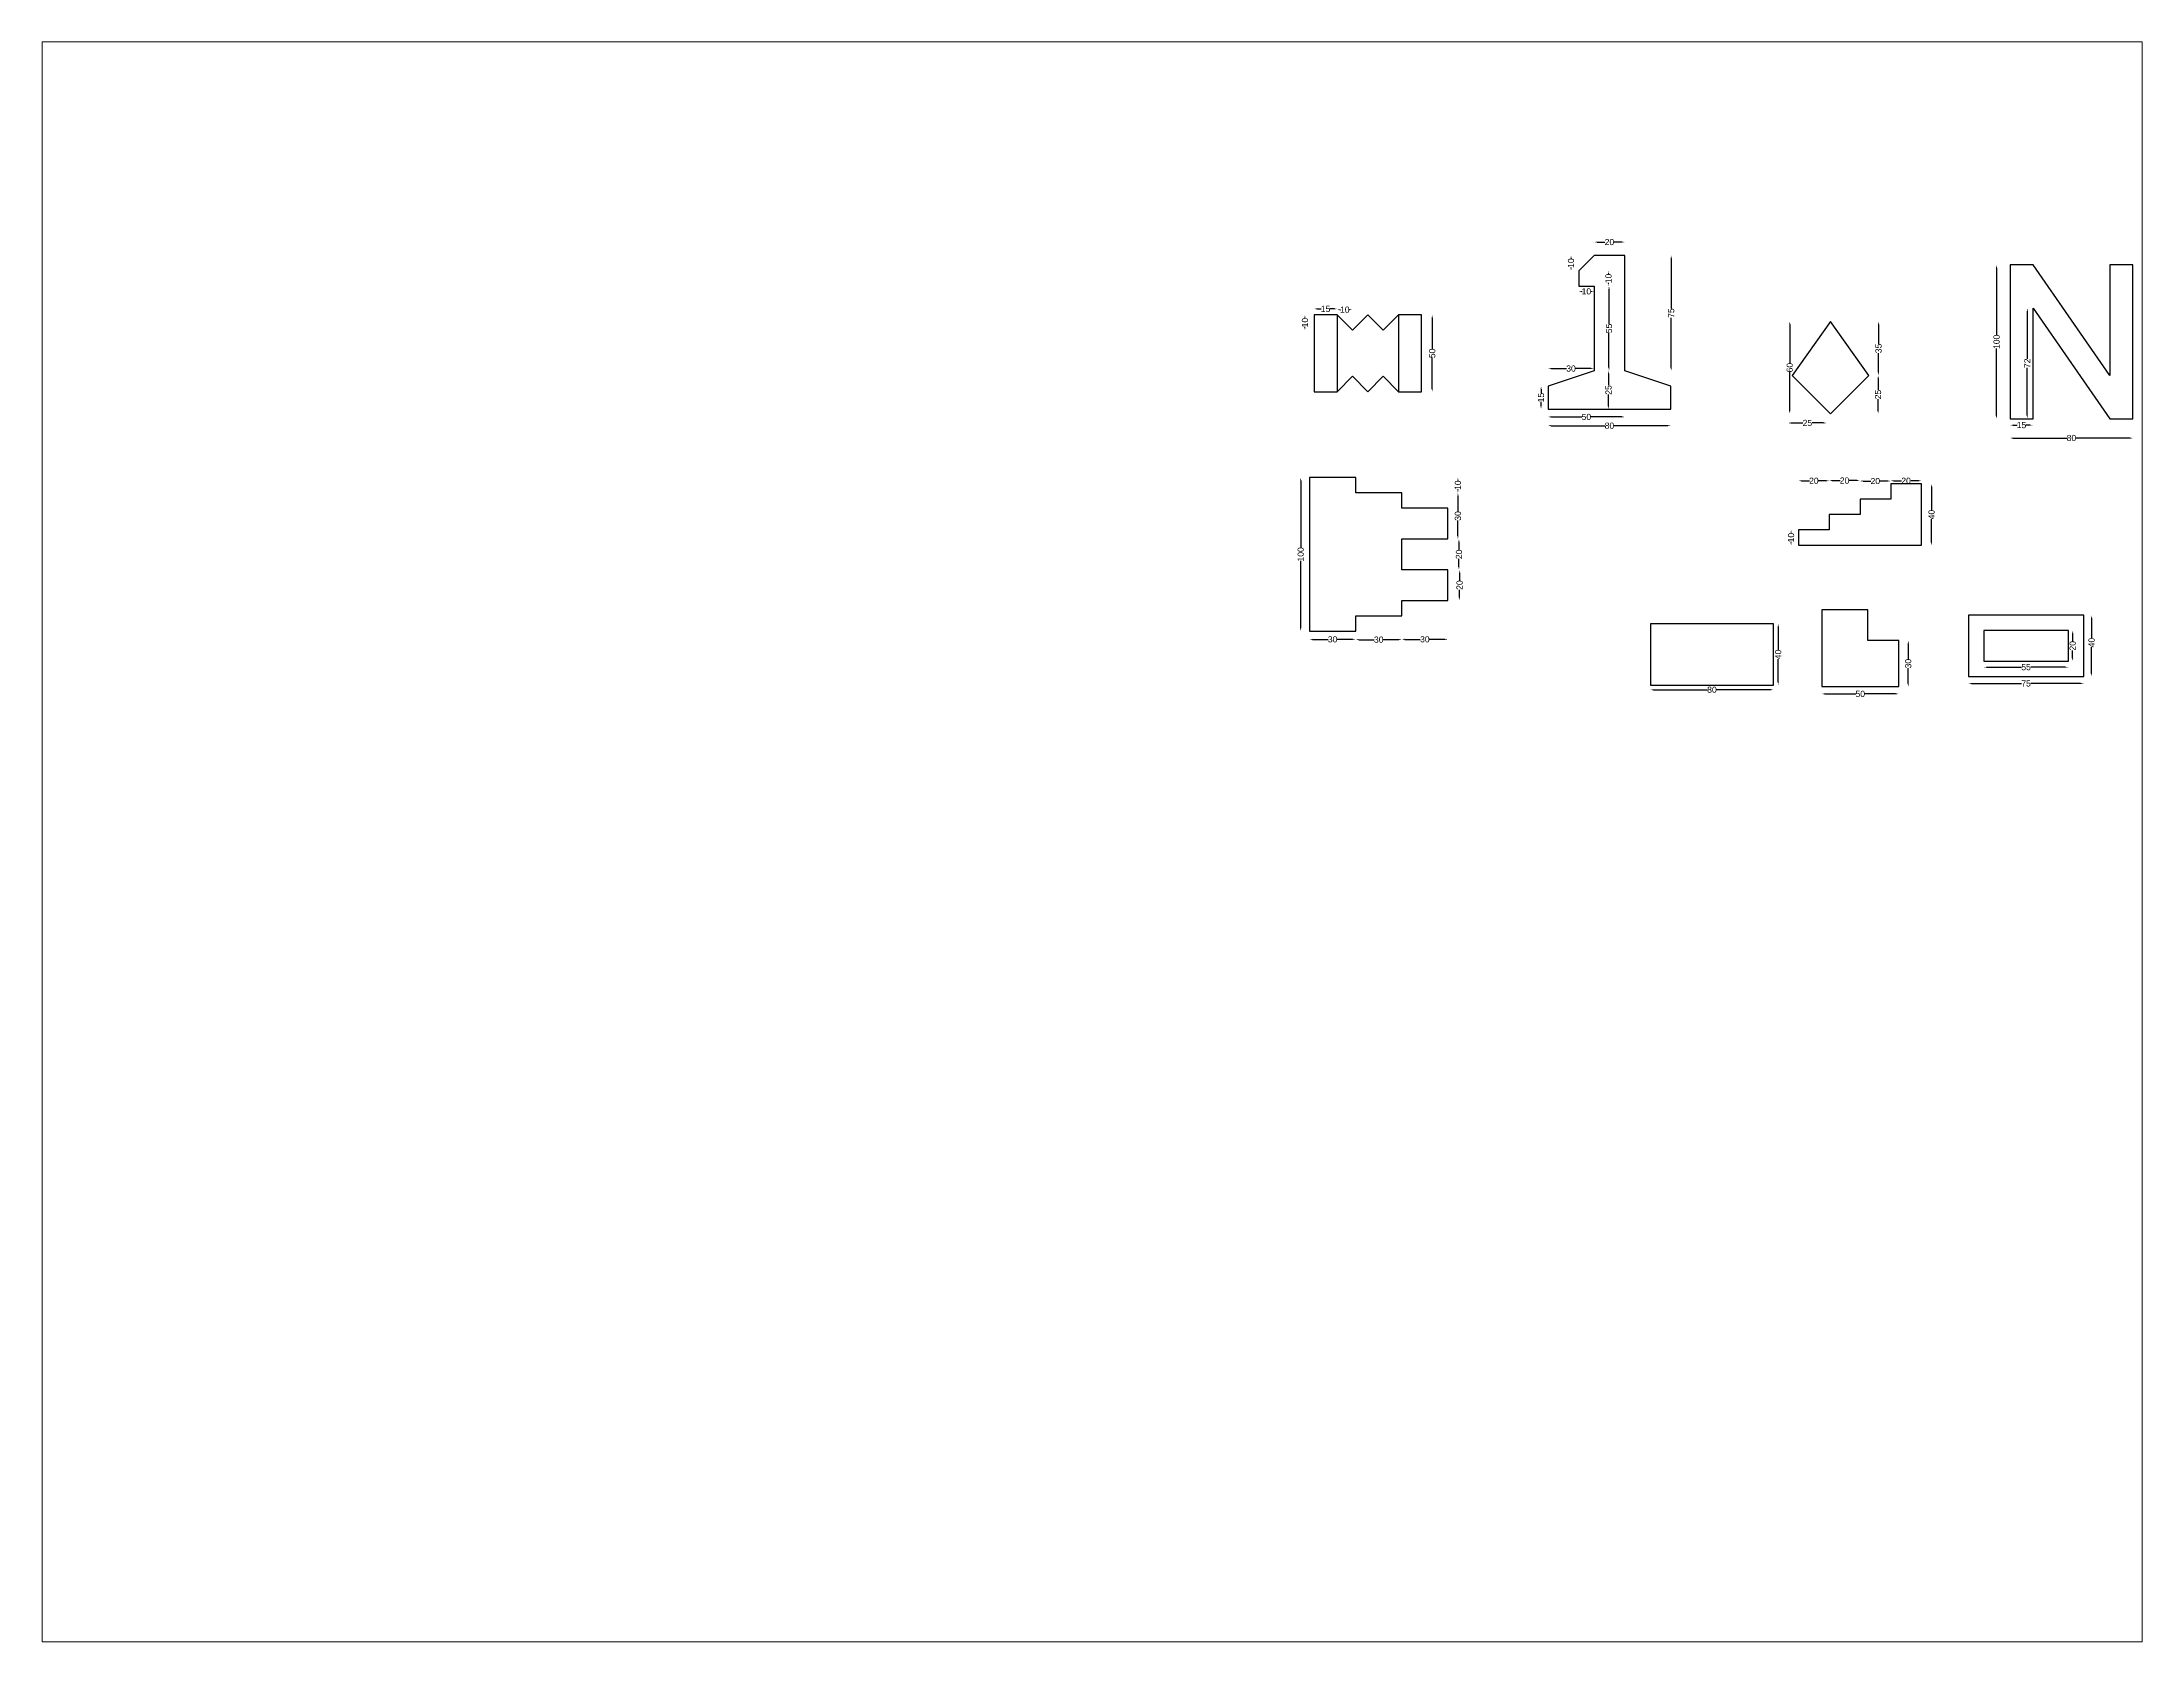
# Paper-space layout 'Layout2' of a CAD drawing. Header units: inches. Extents: x 1.05 to 9.45, y 0.8 to 7.2.
# The model-space entities are those that its viewports show. They can reach past a viewport. Long polylines and large blocks are cut down to what shows.
import ezdxf

# ---------------------------------------------------------------- set-up
doc = ezdxf.new("R2010")
doc.units = ezdxf.units.IN
doc.header["$MEASUREMENT"] = 0
doc.styles.get("Standard").update_dxf_attribs({"font": 'arial.ttf'})
doc.dimstyles.get("Standard").update_dxf_attribs({"dimtxt": 4, "dimasz": 2, "dimexe": 0.18, "dimexo": 0.0625, "dimgap": 0.09, "dimtad": 0, "dimtoh": 1, "dimdec": 1, "dimdsep": 46, "dimtxsty": 'Standard', "dimcen": 2, "dimse1": 1, "dimse2": 1, "dimadec": 0, "dimazin": 0, "dimtfac": 1, "dimtdec": 1, "dimtofl": 0, "dimtmove": 0, "dimatfit": 3, "dimfxl": 1, "dimtolj": 1, "dimtzin": 0, "dimarcsym": 0})

# ---------------------------------------------------------------- blocks, each defined once
blk = doc.blocks.new('*D1')
at = {"color": 0, "lineweight": -2, "transparency": 16777216}
for p, q in [((1154.2, 489.8), (1174.3, 489.8)), ((1200.2, 489.8), (1180.2, 489.8))]:
    blk.add_line(p, q, dxfattribs=at)
at = {"color": 0, "transparency": 16777216}
for points in [[(1154.2, 490.2), (1154.2, 489.5), (1152.2, 489.8)], [(1200.2, 490.2), (1200.2, 489.5), (1202.2, 489.8)]]:
    blk.add_solid(points, dxfattribs=at)
at = {"layer": 'Defpoints', "color": 0, "transparency": 16777216}
for p in [(1152.2, 494.5), (1202.2, 494.5), (1202.2, 489.8)]:
    blk.add_point(p, dxfattribs=at)
at = {"color": 0, "transparency": 16777216, "insert": (1177.2, 489.8), "char_height": 4, "attachment_point": 5}
blk.add_mtext('\\A1;50', dxfattribs=at)
blk = doc.blocks.new('*D2')
at = {"color": 0, "lineweight": -2, "transparency": 16777216}
for p, q in [((1208.4, 522.5), (1208.4, 512.5)), ((1208.4, 496.5), (1208.4, 506.6))]:
    blk.add_line(p, q, dxfattribs=at)
at = {"color": 0, "transparency": 16777216}
for points in [[(1208.1, 522.5), (1208.8, 522.5), (1208.4, 524.5)], [(1208.1, 496.5), (1208.8, 496.5), (1208.4, 494.5)]]:
    blk.add_solid(points, dxfattribs=at)
at = {"layer": 'Defpoints', "color": 0, "transparency": 16777216}
for p in [(1202.2, 524.5), (1208.4, 524.5), (1202.2, 494.5)]:
    blk.add_point(p, dxfattribs=at)
at = {"color": 0, "transparency": 16777216, "insert": (1208.4, 509.5), "char_height": 4, "attachment_point": 5, "rotation": 90}
blk.add_mtext('\\A1;30', dxfattribs=at)
blk = doc.blocks.new('*D3')
at = {"color": 0, "lineweight": -2, "transparency": 16777216}
for p, q in [((1042.7, 492.5), (1077.8, 492.5)), ((1118.7, 492.5), (1083.7, 492.5))]:
    blk.add_line(p, q, dxfattribs=at)
at = {"color": 0, "transparency": 16777216}
for points in [[(1042.7, 492.8), (1042.7, 492.1), (1040.7, 492.5)], [(1118.7, 492.8), (1118.7, 492.1), (1120.7, 492.5)]]:
    blk.add_solid(points, dxfattribs=at)
at = {"layer": 'Defpoints', "color": 0, "transparency": 16777216}
for p in [(1040.7, 495.5), (1120.7, 495.5), (1120.7, 492.5)]:
    blk.add_point(p, dxfattribs=at)
at = {"color": 0, "transparency": 16777216, "insert": (1080.7, 492.5), "char_height": 4, "attachment_point": 5}
blk.add_mtext('\\A1;80', dxfattribs=at)
blk = doc.blocks.new('*D4')
at = {"color": 0, "lineweight": -2, "transparency": 16777216}
for p, q in [((1123.8, 533.5), (1123.8, 518.5)), ((1123.8, 497.5), (1123.8, 512.4))]:
    blk.add_line(p, q, dxfattribs=at)
at = {"color": 0, "transparency": 16777216}
for points in [[(1123.5, 533.5), (1124.1, 533.5), (1123.8, 535.5)], [(1123.5, 497.5), (1124.1, 497.5), (1123.8, 495.5)]]:
    blk.add_solid(points, dxfattribs=at)
at = {"layer": 'Defpoints', "color": 0, "transparency": 16777216}
for p in [(1120.7, 535.5), (1120.7, 495.5), (1123.8, 495.5)]:
    blk.add_point(p, dxfattribs=at)
at = {"color": 0, "transparency": 16777216, "insert": (1123.8, 515.5), "char_height": 4, "attachment_point": 5, "rotation": 90}
blk.add_mtext('\\A1;40', dxfattribs=at)
blk = doc.blocks.new('*D5')
at = {"color": 0, "lineweight": -2, "transparency": 16777216}
for p, q in [((1249.6, 496.6), (1282.1, 496.6)), ((1320.6, 496.6), (1288.1, 496.6))]:
    blk.add_line(p, q, dxfattribs=at)
at = {"color": 0, "transparency": 16777216}
for points in [[(1249.6, 497), (1249.6, 496.3), (1247.6, 496.6)], [(1320.6, 497), (1320.6, 496.3), (1322.6, 496.6)]]:
    blk.add_solid(points, dxfattribs=at)
at = {"layer": 'Defpoints', "color": 0, "transparency": 16777216}
for p in [(1247.6, 501.1), (1322.6, 501.1), (1322.6, 496.6)]:
    blk.add_point(p, dxfattribs=at)
at = {"color": 0, "transparency": 16777216, "insert": (1285.1, 496.6), "char_height": 4, "attachment_point": 5}
blk.add_mtext('\\A1;75', dxfattribs=at)
blk = doc.blocks.new('*D6')
at = {"color": 0, "lineweight": -2, "transparency": 16777216}
for p, q in [((1327.7, 539.1), (1327.7, 526.2)), ((1327.7, 503.1), (1327.7, 520.2))]:
    blk.add_line(p, q, dxfattribs=at)
at = {"color": 0, "transparency": 16777216}
for points in [[(1327.4, 539.1), (1328, 539.1), (1327.7, 541.1)], [(1327.4, 503.1), (1328, 503.1), (1327.7, 501.1)]]:
    blk.add_solid(points, dxfattribs=at)
at = {"layer": 'Defpoints', "color": 0, "transparency": 16777216}
for p in [(1322.6, 541.1), (1322.6, 501.1), (1327.7, 501.1)]:
    blk.add_point(p, dxfattribs=at)
at = {"color": 0, "transparency": 16777216, "insert": (1327.7, 523.2), "char_height": 4, "attachment_point": 5, "rotation": 90}
blk.add_mtext('\\A1;40', dxfattribs=at)
blk = doc.blocks.new('*D7')
at = {"color": 0, "lineweight": -2, "transparency": 16777216}
for p, q in [((1259.6, 507.2), (1282.1, 507.2)), ((1310.6, 507.2), (1288.1, 507.2))]:
    blk.add_line(p, q, dxfattribs=at)
at = {"color": 0, "transparency": 16777216}
for points in [[(1259.6, 507.5), (1259.6, 506.9), (1257.6, 507.2)], [(1310.6, 507.5), (1310.6, 506.9), (1312.6, 507.2)]]:
    blk.add_solid(points, dxfattribs=at)
at = {"layer": 'Defpoints', "color": 0, "transparency": 16777216}
for p in [(1257.6, 511.1), (1257.6, 507.2), (1312.6, 511.1)]:
    blk.add_point(p, dxfattribs=at)
at = {"color": 0, "transparency": 16777216, "insert": (1285.1, 507.2), "char_height": 4, "attachment_point": 5}
blk.add_mtext('\\A1;55', dxfattribs=at)
blk = doc.blocks.new('*D8')
at = {"color": 0, "lineweight": -2, "transparency": 16777216}
for p, q in [((1315.4, 529.1), (1315.4, 524.1)), ((1315.4, 513.1), (1315.4, 518.1))]:
    blk.add_line(p, q, dxfattribs=at)
at = {"color": 0, "transparency": 16777216}
for points in [[(1315.1, 529.1), (1315.8, 529.1), (1315.4, 531.1)], [(1315.1, 513.1), (1315.8, 513.1), (1315.4, 511.1)]]:
    blk.add_solid(points, dxfattribs=at)
at = {"layer": 'Defpoints', "color": 0, "transparency": 16777216}
for p in [(1312.6, 531.1), (1312.6, 511.1), (1315.4, 511.1)]:
    blk.add_point(p, dxfattribs=at)
at = {"color": 0, "transparency": 16777216, "insert": (1315.4, 521.1), "char_height": 4, "attachment_point": 5, "rotation": 90}
blk.add_mtext('\\A1;20', dxfattribs=at)
blk = doc.blocks.new('*D9')
at = {"color": 0, "lineweight": -2, "transparency": 16777216}
for p, q in [((1199, 628.5), (1204.1, 628.5)), ((1215, 628.5), (1210, 628.5))]:
    blk.add_line(p, q, dxfattribs=at)
at = {"color": 0, "transparency": 16777216}
for points in [[(1199, 628.8), (1199, 628.1), (1197, 628.5)], [(1215, 628.8), (1215, 628.1), (1217, 628.5)]]:
    blk.add_solid(points, dxfattribs=at)
at = {"layer": 'Defpoints', "color": 0, "transparency": 16777216}
for p in [(1197, 628.5), (1197, 626.5), (1217, 626.5)]:
    blk.add_point(p, dxfattribs=at)
at = {"color": 0, "transparency": 16777216, "insert": (1207, 628.5), "char_height": 4, "attachment_point": 5}
blk.add_mtext('\\A1;20', dxfattribs=at)
blk = doc.blocks.new('*D10')
at = {"color": 0, "lineweight": -2, "transparency": 16777216}
for p, q in [((1179, 628.3), (1184.1, 628.3)), ((1195, 628.3), (1190, 628.3))]:
    blk.add_line(p, q, dxfattribs=at)
at = {"color": 0, "transparency": 16777216}
for points in [[(1179, 628.7), (1179, 628), (1177, 628.3)], [(1195, 628.7), (1195, 628), (1197, 628.3)]]:
    blk.add_solid(points, dxfattribs=at)
at = {"layer": 'Defpoints', "color": 0, "transparency": 16777216}
for p in [(1177, 628.3), (1177, 616.5), (1197, 616.5)]:
    blk.add_point(p, dxfattribs=at)
at = {"color": 0, "transparency": 16777216, "insert": (1187, 628.3), "char_height": 4, "attachment_point": 5}
blk.add_mtext('\\A1;20', dxfattribs=at)
blk = doc.blocks.new('*D11')
at = {"color": 0, "lineweight": -2, "transparency": 16777216}
for p, q in [((1159, 628.6), (1164.1, 628.6)), ((1175, 628.6), (1170, 628.6))]:
    blk.add_line(p, q, dxfattribs=at)
at = {"color": 0, "transparency": 16777216}
for points in [[(1159, 629), (1159, 628.3), (1157, 628.6)], [(1175, 629), (1175, 628.3), (1177, 628.6)]]:
    blk.add_solid(points, dxfattribs=at)
at = {"layer": 'Defpoints', "color": 0, "transparency": 16777216}
for p in [(1157, 628.6), (1157, 606.5), (1177, 606.5)]:
    blk.add_point(p, dxfattribs=at)
at = {"color": 0, "transparency": 16777216, "insert": (1167, 628.6), "char_height": 4, "attachment_point": 5}
blk.add_mtext('\\A1;20', dxfattribs=at)
blk = doc.blocks.new('*D12')
at = {"color": 0, "lineweight": -2, "transparency": 16777216}
for p, q in [((1139, 628.5), (1144.1, 628.5)), ((1155, 628.5), (1150, 628.5))]:
    blk.add_line(p, q, dxfattribs=at)
at = {"color": 0, "transparency": 16777216}
for points in [[(1139, 628.8), (1139, 628.1), (1137, 628.5)], [(1155, 628.8), (1155, 628.1), (1157, 628.5)]]:
    blk.add_solid(points, dxfattribs=at)
at = {"layer": 'Defpoints', "color": 0, "transparency": 16777216}
for p in [(1137, 628.5), (1137, 596.5), (1157, 596.5)]:
    blk.add_point(p, dxfattribs=at)
at = {"color": 0, "transparency": 16777216, "insert": (1147, 628.5), "char_height": 4, "attachment_point": 5}
blk.add_mtext('\\A1;20', dxfattribs=at)
blk = doc.blocks.new('*D13')
at = {"color": 0, "lineweight": -2, "transparency": 16777216}
for p, q in [((1132.2, 594.5), (1132.2, 594.3)), ((1132.2, 588.5), (1132.2, 588.7))]:
    blk.add_line(p, q, dxfattribs=at)
at = {"color": 0, "transparency": 16777216}
for points in [[(1131.8, 594.5), (1132.5, 594.5), (1132.2, 596.5)], [(1131.8, 588.5), (1132.5, 588.5), (1132.2, 586.5)]]:
    blk.add_solid(points, dxfattribs=at)
at = {"layer": 'Defpoints', "color": 0, "transparency": 16777216}
for p in [(1137, 596.5), (1132.2, 586.5), (1137, 586.5)]:
    blk.add_point(p, dxfattribs=at)
at = {"color": 0, "transparency": 16777216, "insert": (1132.2, 591.5), "char_height": 4, "attachment_point": 5, "rotation": 90}
blk.add_mtext('\\A1;10', dxfattribs=at)
blk = doc.blocks.new('*D14')
at = {"color": 0, "lineweight": -2, "transparency": 16777216}
for p, q in [((1223.6, 624.5), (1223.6, 609.5)), ((1223.6, 588.5), (1223.6, 603.5))]:
    blk.add_line(p, q, dxfattribs=at)
at = {"color": 0, "transparency": 16777216}
for points in [[(1223.2, 624.5), (1223.9, 624.5), (1223.6, 626.5)], [(1223.2, 588.5), (1223.9, 588.5), (1223.6, 586.5)]]:
    blk.add_solid(points, dxfattribs=at)
at = {"layer": 'Defpoints', "color": 0, "transparency": 16777216}
for p in [(1217, 626.5), (1217, 586.5), (1223.6, 586.5)]:
    blk.add_point(p, dxfattribs=at)
at = {"color": 0, "transparency": 16777216, "insert": (1223.6, 606.5), "char_height": 4, "attachment_point": 5, "rotation": 90}
blk.add_mtext('\\A1;40', dxfattribs=at)
blk = doc.blocks.new('*D15')
at = {"color": 0, "lineweight": -2, "transparency": 16777216}
for p, q in [((1189.1, 730.1), (1189.1, 717.5)), ((1189.1, 699.1), (1189.1, 711.6))]:
    blk.add_line(p, q, dxfattribs=at)
at = {"color": 0, "transparency": 16777216}
for points in [[(1188.8, 730.1), (1189.5, 730.1), (1189.1, 732.1)], [(1188.8, 699.1), (1189.5, 699.1), (1189.1, 697.1)]]:
    blk.add_solid(points, dxfattribs=at)
at = {"layer": 'Defpoints', "color": 0, "transparency": 16777216}
for p in [(1151, 732.1), (1176, 697.1), (1189.1, 697.1)]:
    blk.add_point(p, dxfattribs=at)
at = {"color": 0, "transparency": 16777216, "insert": (1189.1, 714.6), "char_height": 4, "attachment_point": 5, "rotation": 90}
blk.add_mtext('\\A1;35', dxfattribs=at)
blk = doc.blocks.new('*D16')
at = {"color": 0, "lineweight": -2, "transparency": 16777216}
for p, q in [((1188.8, 695.1), (1188.8, 687.6)), ((1188.8, 674.1), (1188.8, 681.6))]:
    blk.add_line(p, q, dxfattribs=at)
at = {"color": 0, "transparency": 16777216}
for points in [[(1188.5, 695.1), (1189.2, 695.1), (1188.8, 697.1)], [(1188.5, 674.1), (1189.2, 674.1), (1188.8, 672.1)]]:
    blk.add_solid(points, dxfattribs=at)
at = {"layer": 'Defpoints', "color": 0, "transparency": 16777216}
for p in [(1176, 697.1), (1151, 672.1), (1188.8, 672.1)]:
    blk.add_point(p, dxfattribs=at)
at = {"color": 0, "transparency": 16777216, "insert": (1188.8, 684.6), "char_height": 4, "attachment_point": 5, "rotation": 90}
blk.add_mtext('\\A1;25', dxfattribs=at)
blk = doc.blocks.new('*D17')
at = {"color": 0, "lineweight": -2, "transparency": 16777216}
for p, q in [((1131.3, 730.1), (1131.3, 705)), ((1131.3, 674.1), (1131.3, 699.1))]:
    blk.add_line(p, q, dxfattribs=at)
at = {"color": 0, "transparency": 16777216}
for points in [[(1131, 730.1), (1131.7, 730.1), (1131.3, 732.1)], [(1131, 674.1), (1131.7, 674.1), (1131.3, 672.1)]]:
    blk.add_solid(points, dxfattribs=at)
at = {"layer": 'Defpoints', "color": 0, "transparency": 16777216}
for p in [(1157.9, 732.1), (1131.3, 672.1), (1157.9, 672.1)]:
    blk.add_point(p, dxfattribs=at)
at = {"color": 0, "transparency": 16777216, "insert": (1131.3, 702.1), "char_height": 4, "attachment_point": 5, "rotation": 90}
blk.add_mtext('\\A1;60', dxfattribs=at)
blk = doc.blocks.new('*D18')
at = {"color": 0, "lineweight": -2, "transparency": 16777216}
for p, q in [((1132.3, 666.1), (1139.8, 666.1)), ((1153.3, 666.1), (1145.8, 666.1))]:
    blk.add_line(p, q, dxfattribs=at)
at = {"color": 0, "transparency": 16777216}
for points in [[(1132.3, 666.4), (1132.3, 665.7), (1130.3, 666.1)], [(1153.3, 666.4), (1153.3, 665.7), (1155.3, 666.1)]]:
    blk.add_solid(points, dxfattribs=at)
at = {"layer": 'Defpoints', "color": 0, "transparency": 16777216}
for p in [(1130.3, 694), (1130.3, 666.1), (1155.3, 669)]:
    blk.add_point(p, dxfattribs=at)
at = {"color": 0, "transparency": 16777216, "insert": (1142.8, 666.1), "char_height": 4, "attachment_point": 5}
blk.add_mtext('\\A1;25', dxfattribs=at)
blk = doc.blocks.new('*D19')
at = {"color": 0, "lineweight": -2, "transparency": 16777216}
for p, q in [((1265.9, 766.9), (1265.9, 723.2)), ((1265.9, 670.9), (1265.9, 714.6))]:
    blk.add_line(p, q, dxfattribs=at)
at = {"color": 0, "transparency": 16777216}
for points in [[(1265.5, 766.9), (1266.2, 766.9), (1265.9, 768.9)], [(1265.5, 670.9), (1266.2, 670.9), (1265.9, 668.9)]]:
    blk.add_solid(points, dxfattribs=at)
at = {"layer": 'Defpoints', "color": 0, "transparency": 16777216}
for p in [(1274.6, 768.9), (1265.9, 668.9), (1274.6, 668.9)]:
    blk.add_point(p, dxfattribs=at)
at = {"color": 0, "transparency": 16777216, "insert": (1265.9, 718.9), "char_height": 4, "attachment_point": 5, "rotation": 90}
blk.add_mtext('\\A1;100', dxfattribs=at)
blk = doc.blocks.new('*D20')
at = {"color": 0, "lineweight": -2, "transparency": 16777216}
for p, q in [((1285.9, 738.9), (1285.9, 707.8)), ((1285.9, 670.9), (1285.9, 702))]:
    blk.add_line(p, q, dxfattribs=at)
at = {"color": 0, "transparency": 16777216}
for points in [[(1285.6, 738.9), (1286.2, 738.9), (1285.9, 740.9)], [(1285.6, 670.9), (1286.2, 670.9), (1285.9, 668.9)]]:
    blk.add_solid(points, dxfattribs=at)
at = {"layer": 'Defpoints', "color": 0, "transparency": 16777216}
for p in [(1289.6, 740.9), (1285.9, 668.9), (1289.6, 668.9)]:
    blk.add_point(p, dxfattribs=at)
at = {"color": 0, "transparency": 16777216, "insert": (1285.9, 704.9), "char_height": 4, "attachment_point": 5, "rotation": 90}
blk.add_mtext('\\A1;72', dxfattribs=at)
blk = doc.blocks.new('*D21')
at = {"color": 0, "lineweight": -2, "transparency": 16777216}
for p, q in [((1276.6, 664.7), (1279.4, 664.7)), ((1287.6, 664.7), (1284.9, 664.7))]:
    blk.add_line(p, q, dxfattribs=at)
at = {"color": 0, "transparency": 16777216}
for points in [[(1276.6, 665), (1276.6, 664.4), (1274.6, 664.7)], [(1287.6, 665), (1287.6, 664.4), (1289.6, 664.7)]]:
    blk.add_solid(points, dxfattribs=at)
at = {"layer": 'Defpoints', "color": 0, "transparency": 16777216}
for p in [(1274.6, 668.9), (1289.6, 668.9), (1289.6, 664.7)]:
    blk.add_point(p, dxfattribs=at)
at = {"color": 0, "transparency": 16777216, "insert": (1282.1, 664.7), "char_height": 4, "attachment_point": 5}
blk.add_mtext('\\A1;15', dxfattribs=at)
blk = doc.blocks.new('*D22')
at = {"color": 0, "lineweight": -2, "transparency": 16777216}
for p, q in [((1276.6, 656.3), (1311.7, 656.3)), ((1352.6, 656.3), (1317.6, 656.3))]:
    blk.add_line(p, q, dxfattribs=at)
at = {"color": 0, "transparency": 16777216}
for points in [[(1276.6, 656.6), (1276.6, 655.9), (1274.6, 656.3)], [(1352.6, 656.6), (1352.6, 655.9), (1354.6, 656.3)]]:
    blk.add_solid(points, dxfattribs=at)
at = {"layer": 'Defpoints', "color": 0, "transparency": 16777216}
for p in [(1274.6, 668.9), (1274.6, 656.3), (1354.6, 668.9)]:
    blk.add_point(p, dxfattribs=at)
at = {"color": 0, "transparency": 16777216, "insert": (1314.6, 656.3), "char_height": 4, "attachment_point": 5}
blk.add_mtext('\\A1;80', dxfattribs=at)
blk = doc.blocks.new('*D23')
at = {"color": 0, "lineweight": -2, "transparency": 16777216}
for p, q in [((976, 664.3), (1011.1, 664.3)), ((1052, 664.3), (1017, 664.3))]:
    blk.add_line(p, q, dxfattribs=at)
at = {"color": 0, "transparency": 16777216}
for points in [[(976, 664.7), (976, 664), (974, 664.3)], [(1052, 664.7), (1052, 664), (1054, 664.3)]]:
    blk.add_solid(points, dxfattribs=at)
at = {"layer": 'Defpoints', "color": 0, "transparency": 16777216}
for p in [(974, 675.1), (1054, 675.1), (974, 664.3)]:
    blk.add_point(p, dxfattribs=at)
at = {"color": 0, "transparency": 16777216, "insert": (1014, 664.3), "char_height": 4, "attachment_point": 5}
blk.add_mtext('\\A1;80', dxfattribs=at)
blk = doc.blocks.new('*D24')
at = {"color": 0, "lineweight": -2, "transparency": 16777216}
for p, q in [((976, 670), (996.1, 670)), ((1022, 670), (1002, 670))]:
    blk.add_line(p, q, dxfattribs=at)
at = {"color": 0, "transparency": 16777216}
for points in [[(976, 670.4), (976, 669.7), (974, 670)], [(1022, 670.4), (1022, 669.7), (1024, 670)]]:
    blk.add_solid(points, dxfattribs=at)
at = {"layer": 'Defpoints', "color": 0, "transparency": 16777216}
for p in [(1024, 700.1), (974, 675.1), (974, 670)]:
    blk.add_point(p, dxfattribs=at)
at = {"color": 0, "transparency": 16777216, "insert": (999, 670), "char_height": 4, "attachment_point": 5}
blk.add_mtext('\\A1;50', dxfattribs=at)
blk = doc.blocks.new('*D25')
at = {"color": 0, "lineweight": -2, "transparency": 16777216}
for p, q in [((1006, 783.8), (1011.1, 783.8)), ((1022, 783.8), (1017, 783.8))]:
    blk.add_line(p, q, dxfattribs=at)
at = {"color": 0, "transparency": 16777216}
for points in [[(1006, 784.1), (1006, 783.5), (1004, 783.8)], [(1022, 784.1), (1022, 783.5), (1024, 783.8)]]:
    blk.add_solid(points, dxfattribs=at)
at = {"layer": 'Defpoints', "color": 0, "transparency": 16777216}
for p in [(1024, 783.8), (1004, 775.1), (1024, 775.1)]:
    blk.add_point(p, dxfattribs=at)
at = {"color": 0, "transparency": 16777216, "insert": (1014, 783.8), "char_height": 4, "attachment_point": 5}
blk.add_mtext('\\A1;20', dxfattribs=at)
blk = doc.blocks.new('*D26')
at = {"color": 0, "lineweight": -2, "transparency": 16777216}
for p, q in [((1013.4, 698.1), (1013.4, 690.6)), ((1013.4, 677.1), (1013.4, 684.6))]:
    blk.add_line(p, q, dxfattribs=at)
at = {"color": 0, "transparency": 16777216}
for points in [[(1013.1, 698.1), (1013.8, 698.1), (1013.4, 700.1)], [(1013.1, 677.1), (1013.8, 677.1), (1013.4, 675.1)]]:
    blk.add_solid(points, dxfattribs=at)
at = {"layer": 'Defpoints', "color": 0, "transparency": 16777216}
for p in [(1013.4, 700.1), (983.4, 675.1), (1013.4, 675.1)]:
    blk.add_point(p, dxfattribs=at)
at = {"color": 0, "transparency": 16777216, "insert": (1013.4, 687.6), "char_height": 4, "attachment_point": 5, "rotation": 90}
blk.add_mtext('\\A1;25', dxfattribs=at)
blk = doc.blocks.new('*D27')
at = {"color": 0, "lineweight": -2, "transparency": 16777216}
for p, q in [((1013.7, 753.1), (1013.7, 730.6)), ((1013.7, 702.1), (1013.7, 724.6))]:
    blk.add_line(p, q, dxfattribs=at)
at = {"color": 0, "transparency": 16777216}
for points in [[(1013.4, 753.1), (1014.1, 753.1), (1013.7, 755.1)], [(1013.4, 702.1), (1014.1, 702.1), (1013.7, 700.1)]]:
    blk.add_solid(points, dxfattribs=at)
at = {"layer": 'Defpoints', "color": 0, "transparency": 16777216}
for p in [(1004, 755.1), (1004, 700.1), (1013.7, 700.1)]:
    blk.add_point(p, dxfattribs=at)
at = {"color": 0, "transparency": 16777216, "insert": (1013.7, 727.6), "char_height": 4, "attachment_point": 5, "rotation": 90}
blk.add_mtext('\\A1;55', dxfattribs=at)
blk = doc.blocks.new('*D28')
at = {"color": 0, "lineweight": -2, "transparency": 16777216}
for p, q in [((1054.2, 773.1), (1054.2, 740.5)), ((1054.2, 702.1), (1054.2, 734.6))]:
    blk.add_line(p, q, dxfattribs=at)
at = {"color": 0, "transparency": 16777216}
for points in [[(1053.8, 773.1), (1054.5, 773.1), (1054.2, 775.1)], [(1053.8, 702.1), (1054.5, 702.1), (1054.2, 700.1)]]:
    blk.add_solid(points, dxfattribs=at)
at = {"layer": 'Defpoints', "color": 0, "transparency": 16777216}
for p in [(1024, 775.1), (1024, 700.1), (1054.2, 700.1)]:
    blk.add_point(p, dxfattribs=at)
at = {"color": 0, "transparency": 16777216, "insert": (1054.2, 737.6), "char_height": 4, "attachment_point": 5, "rotation": 90}
blk.add_mtext('\\A1;75', dxfattribs=at)
blk = doc.blocks.new('*D29')
at = {"color": 0, "lineweight": -2, "transparency": 16777216}
for p, q in [((969.5, 688.1), (969.5, 685.4)), ((969.5, 677.1), (969.5, 679.8))]:
    blk.add_line(p, q, dxfattribs=at)
at = {"color": 0, "transparency": 16777216}
for points in [[(969.2, 688.1), (969.8, 688.1), (969.5, 690.1)], [(969.2, 677.1), (969.8, 677.1), (969.5, 675.1)]]:
    blk.add_solid(points, dxfattribs=at)
at = {"layer": 'Defpoints', "color": 0, "transparency": 16777216}
for p in [(974, 690.1), (969.5, 675.1), (974, 675.1)]:
    blk.add_point(p, dxfattribs=at)
at = {"color": 0, "transparency": 16777216, "insert": (969.5, 682.6), "char_height": 4, "attachment_point": 5, "rotation": 90}
blk.add_mtext('\\A1;15', dxfattribs=at)
blk = doc.blocks.new('*D30')
at = {"color": 0, "lineweight": -2, "transparency": 16777216}
for p, q in [((989, 773.1), (989, 772.8)), ((989, 767.1), (989, 767.3))]:
    blk.add_line(p, q, dxfattribs=at)
at = {"color": 0, "transparency": 16777216}
for points in [[(988.7, 773.1), (989.4, 773.1), (989, 775.1)], [(988.7, 767.1), (989.4, 767.1), (989, 765.1)]]:
    blk.add_solid(points, dxfattribs=at)
at = {"layer": 'Defpoints', "color": 0, "transparency": 16777216}
for p in [(989, 775.1), (1004, 775.1), (994, 765.1)]:
    blk.add_point(p, dxfattribs=at)
at = {"color": 0, "transparency": 16777216, "insert": (989, 770.1), "char_height": 4, "attachment_point": 5, "rotation": 90}
blk.add_mtext('\\A1;10', dxfattribs=at)
blk = doc.blocks.new('*D31')
at = {"color": 0, "lineweight": -2, "transparency": 16777216}
for p, q in [((1013.4, 763.1), (1013.4, 762.8)), ((1013.4, 757.1), (1013.4, 757.3))]:
    blk.add_line(p, q, dxfattribs=at)
at = {"color": 0, "transparency": 16777216}
for points in [[(1013.1, 763.1), (1013.7, 763.1), (1013.4, 765.1)], [(1013.1, 757.1), (1013.7, 757.1), (1013.4, 755.1)]]:
    blk.add_solid(points, dxfattribs=at)
at = {"layer": 'Defpoints', "color": 0, "transparency": 16777216}
for p in [(994, 765.1), (994, 755.1), (1013.4, 755.1)]:
    blk.add_point(p, dxfattribs=at)
at = {"color": 0, "transparency": 16777216, "insert": (1013.4, 760.1), "char_height": 4, "attachment_point": 5, "rotation": 90}
blk.add_mtext('\\A1;10', dxfattribs=at)
blk = doc.blocks.new('*D32')
at = {"color": 0, "lineweight": -2, "transparency": 16777216}
for p, q in [((976, 701.5), (986.1, 701.5)), ((1002, 701.5), (992, 701.5))]:
    blk.add_line(p, q, dxfattribs=at)
at = {"color": 0, "transparency": 16777216}
for points in [[(976, 701.8), (976, 701.2), (974, 701.5)], [(1002, 701.8), (1002, 701.2), (1004, 701.5)]]:
    blk.add_solid(points, dxfattribs=at)
at = {"layer": 'Defpoints', "color": 0, "transparency": 16777216}
for p in [(974, 701.5), (1004, 700.1), (974, 690.1)]:
    blk.add_point(p, dxfattribs=at)
at = {"color": 0, "transparency": 16777216, "insert": (989, 701.5), "char_height": 4, "attachment_point": 5}
blk.add_mtext('\\A1;30', dxfattribs=at)
blk = doc.blocks.new('*D33')
at = {"color": 0, "lineweight": -2, "transparency": 16777216}
for p, q in [((996, 751.7), (996.3, 751.7)), ((1002, 751.7), (1001.8, 751.7))]:
    blk.add_line(p, q, dxfattribs=at)
at = {"color": 0, "transparency": 16777216}
for points in [[(996, 752), (996, 751.3), (994, 751.7)], [(1002, 752), (1002, 751.3), (1004, 751.7)]]:
    blk.add_solid(points, dxfattribs=at)
at = {"layer": 'Defpoints', "color": 0, "transparency": 16777216}
for p in [(994, 755.1), (994, 751.7), (1004, 755.1)]:
    blk.add_point(p, dxfattribs=at)
at = {"color": 0, "transparency": 16777216, "insert": (999, 751.7), "char_height": 4, "attachment_point": 5}
blk.add_mtext('\\A1;10', dxfattribs=at)
blk = doc.blocks.new('*D34')
at = {"color": 0, "lineweight": -2, "transparency": 16777216}
for p, q in [((823.8, 740.3), (826.5, 740.3)), ((834.8, 740.3), (832.1, 740.3))]:
    blk.add_line(p, q, dxfattribs=at)
at = {"color": 0, "transparency": 16777216}
for points in [[(823.8, 740.7), (823.8, 740), (821.8, 740.3)], [(834.8, 740.7), (834.8, 740), (836.8, 740.3)]]:
    blk.add_solid(points, dxfattribs=at)
at = {"layer": 'Defpoints', "color": 0, "transparency": 16777216}
for p in [(821.8, 740.3), (821.8, 736.4), (836.8, 736.4)]:
    blk.add_point(p, dxfattribs=at)
at = {"color": 0, "transparency": 16777216, "insert": (829.3, 740.3), "char_height": 4, "attachment_point": 5}
blk.add_mtext('\\A1;15', dxfattribs=at)
blk = doc.blocks.new('*D35')
at = {"color": 0, "lineweight": -2, "transparency": 16777216}
for p, q in [((815.9, 734.4), (815.9, 734.2)), ((815.9, 728.4), (815.9, 728.7))]:
    blk.add_line(p, q, dxfattribs=at)
at = {"color": 0, "transparency": 16777216}
for points in [[(815.5, 734.4), (816.2, 734.4), (815.9, 736.4)], [(815.5, 728.4), (816.2, 728.4), (815.9, 726.4)]]:
    blk.add_solid(points, dxfattribs=at)
at = {"layer": 'Defpoints', "color": 0, "transparency": 16777216}
for p in [(815.9, 726.4), (836.8, 736.4), (846.8, 726.4)]:
    blk.add_point(p, dxfattribs=at)
at = {"color": 0, "transparency": 16777216, "insert": (815.9, 731.4), "char_height": 4, "attachment_point": 5, "rotation": 90}
blk.add_mtext('\\A1;10', dxfattribs=at)
blk = doc.blocks.new('*D36')
at = {"color": 0, "lineweight": -2, "transparency": 16777216}
for p, q in [((838.8, 739.8), (839, 739.8)), ((844.8, 739.8), (844.5, 739.8))]:
    blk.add_line(p, q, dxfattribs=at)
at = {"color": 0, "transparency": 16777216}
for points in [[(838.8, 740.1), (838.8, 739.4), (836.8, 739.8)], [(844.8, 740.1), (844.8, 739.4), (846.8, 739.8)]]:
    blk.add_solid(points, dxfattribs=at)
at = {"layer": 'Defpoints', "color": 0, "transparency": 16777216}
for p in [(846.8, 739.8), (836.8, 736.4), (846.8, 726.4)]:
    blk.add_point(p, dxfattribs=at)
at = {"color": 0, "transparency": 16777216, "insert": (841.8, 739.8), "char_height": 4, "attachment_point": 5}
blk.add_mtext('\\A1;10', dxfattribs=at)
blk = doc.blocks.new('*D37')
at = {"color": 0, "lineweight": -2, "transparency": 16777216}
for p, q in [((898.7, 734.4), (898.7, 714.4)), ((898.7, 688.4), (898.7, 708.5))]:
    blk.add_line(p, q, dxfattribs=at)
at = {"color": 0, "transparency": 16777216}
for points in [[(898.3, 734.4), (899, 734.4), (898.7, 736.4)], [(898.3, 688.4), (899, 688.4), (898.7, 686.4)]]:
    blk.add_solid(points, dxfattribs=at)
at = {"layer": 'Defpoints', "color": 0, "transparency": 16777216}
for p in [(891.8, 736.4), (891.8, 686.4), (898.7, 686.4)]:
    blk.add_point(p, dxfattribs=at)
at = {"color": 0, "transparency": 16777216, "insert": (898.7, 711.4), "char_height": 4, "attachment_point": 5, "rotation": 90}
blk.add_mtext('\\A1;50', dxfattribs=at)
blk = doc.blocks.new('*D38')
at = {"color": 0, "lineweight": -2, "transparency": 16777216}
for p, q in [((820.9, 525.3), (830.9, 525.3)), ((846.9, 525.3), (836.8, 525.3))]:
    blk.add_line(p, q, dxfattribs=at)
at = {"color": 0, "transparency": 16777216}
for points in [[(820.9, 525.7), (820.9, 525), (818.9, 525.3)], [(846.9, 525.7), (846.9, 525), (848.9, 525.3)]]:
    blk.add_solid(points, dxfattribs=at)
at = {"layer": 'Defpoints', "color": 0, "transparency": 16777216}
for p in [(818.9, 530.6), (848.9, 530.6), (848.9, 525.3)]:
    blk.add_point(p, dxfattribs=at)
at = {"color": 0, "transparency": 16777216, "insert": (833.9, 525.3), "char_height": 4, "attachment_point": 5}
blk.add_mtext('\\A1;30', dxfattribs=at)
blk = doc.blocks.new('*D39')
at = {"color": 0, "lineweight": -2, "transparency": 16777216}
for p, q in [((850.9, 525.1), (860.9, 525.1)), ((876.9, 525.1), (866.8, 525.1))]:
    blk.add_line(p, q, dxfattribs=at)
at = {"color": 0, "transparency": 16777216}
for points in [[(850.9, 525.5), (850.9, 524.8), (848.9, 525.1)], [(876.9, 525.5), (876.9, 524.8), (878.9, 525.1)]]:
    blk.add_solid(points, dxfattribs=at)
at = {"layer": 'Defpoints', "color": 0, "transparency": 16777216}
for p in [(848.9, 540.6), (878.9, 540.6), (878.9, 525.1)]:
    blk.add_point(p, dxfattribs=at)
at = {"color": 0, "transparency": 16777216, "insert": (863.9, 525.1), "char_height": 4, "attachment_point": 5}
blk.add_mtext('\\A1;30', dxfattribs=at)
blk = doc.blocks.new('*D40')
at = {"color": 0, "lineweight": -2, "transparency": 16777216}
for p, q in [((880.9, 525.3), (890.9, 525.3)), ((906.9, 525.3), (896.8, 525.3))]:
    blk.add_line(p, q, dxfattribs=at)
at = {"color": 0, "transparency": 16777216}
for points in [[(880.9, 525.7), (880.9, 525), (878.9, 525.3)], [(906.9, 525.7), (906.9, 525), (908.9, 525.3)]]:
    blk.add_solid(points, dxfattribs=at)
at = {"layer": 'Defpoints', "color": 0, "transparency": 16777216}
for p in [(878.9, 550.6), (908.9, 550.6), (908.9, 525.3)]:
    blk.add_point(p, dxfattribs=at)
at = {"color": 0, "transparency": 16777216, "insert": (893.9, 525.3), "char_height": 4, "attachment_point": 5}
blk.add_mtext('\\A1;30', dxfattribs=at)
blk = doc.blocks.new('*D41')
at = {"color": 0, "lineweight": -2, "transparency": 16777216}
for p, q in [((916.5, 568.6), (916.5, 563.6)), ((916.5, 552.6), (916.5, 557.6))]:
    blk.add_line(p, q, dxfattribs=at)
at = {"color": 0, "transparency": 16777216}
for points in [[(916.2, 568.6), (916.8, 568.6), (916.5, 570.6)], [(916.2, 552.6), (916.8, 552.6), (916.5, 550.6)]]:
    blk.add_solid(points, dxfattribs=at)
at = {"layer": 'Defpoints', "color": 0, "transparency": 16777216}
for p in [(908.9, 570.6), (916.5, 570.6), (908.9, 550.6)]:
    blk.add_point(p, dxfattribs=at)
at = {"color": 0, "transparency": 16777216, "insert": (916.5, 560.6), "char_height": 4, "attachment_point": 5, "rotation": 90}
blk.add_mtext('\\A1;20', dxfattribs=at)
blk = doc.blocks.new('*D42')
at = {"color": 0, "lineweight": -2, "transparency": 16777216}
for p, q in [((916.1, 588.6), (916.1, 583.6)), ((916.1, 572.6), (916.1, 577.6))]:
    blk.add_line(p, q, dxfattribs=at)
at = {"color": 0, "transparency": 16777216}
for points in [[(915.7, 588.6), (916.4, 588.6), (916.1, 590.6)], [(915.7, 572.6), (916.4, 572.6), (916.1, 570.6)]]:
    blk.add_solid(points, dxfattribs=at)
at = {"layer": 'Defpoints', "color": 0, "transparency": 16777216}
for p in [(878.9, 590.6), (916.1, 590.6), (878.9, 570.6)]:
    blk.add_point(p, dxfattribs=at)
at = {"color": 0, "transparency": 16777216, "insert": (916.1, 580.6), "char_height": 4, "attachment_point": 5, "rotation": 90}
blk.add_mtext('\\A1;20', dxfattribs=at)
blk = doc.blocks.new('*D43')
at = {"color": 0, "lineweight": -2, "transparency": 16777216}
for p, q in [((915.4, 618.6), (915.4, 608.6)), ((915.4, 592.6), (915.4, 602.7))]:
    blk.add_line(p, q, dxfattribs=at)
at = {"color": 0, "transparency": 16777216}
for points in [[(915.1, 618.6), (915.8, 618.6), (915.4, 620.6)], [(915.1, 592.6), (915.8, 592.6), (915.4, 590.6)]]:
    blk.add_solid(points, dxfattribs=at)
at = {"layer": 'Defpoints', "color": 0, "transparency": 16777216}
for p in [(878.9, 620.6), (915.4, 620.6), (878.9, 590.6)]:
    blk.add_point(p, dxfattribs=at)
at = {"color": 0, "transparency": 16777216, "insert": (915.4, 605.6), "char_height": 4, "attachment_point": 5, "rotation": 90}
blk.add_mtext('\\A1;30', dxfattribs=at)
blk = doc.blocks.new('*D44')
at = {"color": 0, "lineweight": -2, "transparency": 16777216}
for p, q in [((915.4, 628.6), (915.4, 628.4)), ((915.4, 622.6), (915.4, 622.9))]:
    blk.add_line(p, q, dxfattribs=at)
at = {"color": 0, "transparency": 16777216}
for points in [[(915.1, 628.6), (915.8, 628.6), (915.4, 630.6)], [(915.1, 622.6), (915.8, 622.6), (915.4, 620.6)]]:
    blk.add_solid(points, dxfattribs=at)
at = {"layer": 'Defpoints', "color": 0, "transparency": 16777216}
for p in [(848.9, 630.6), (915.4, 630.6), (848.9, 620.6)]:
    blk.add_point(p, dxfattribs=at)
at = {"color": 0, "transparency": 16777216, "insert": (915.4, 625.6), "char_height": 4, "attachment_point": 5, "rotation": 90}
blk.add_mtext('\\A1;10', dxfattribs=at)
blk = doc.blocks.new('*D45')
at = {"color": 0, "lineweight": -2, "transparency": 16777216}
for p, q in [((813.1, 628.6), (813.1, 584.9)), ((813.1, 532.6), (813.1, 576.3))]:
    blk.add_line(p, q, dxfattribs=at)
at = {"color": 0, "transparency": 16777216}
for points in [[(812.8, 628.6), (813.4, 628.6), (813.1, 630.6)], [(812.8, 532.6), (813.4, 532.6), (813.1, 530.6)]]:
    blk.add_solid(points, dxfattribs=at)
at = {"layer": 'Defpoints', "color": 0, "transparency": 16777216}
for p in [(813.1, 630.6), (818.9, 630.6), (818.9, 530.6)]:
    blk.add_point(p, dxfattribs=at)
at = {"color": 0, "transparency": 16777216, "insert": (813.1, 580.6), "char_height": 4, "attachment_point": 5, "rotation": 90}
blk.add_mtext('\\A1;100', dxfattribs=at)

msp = doc.modelspace()

# ---------------------------------------------------------------- linework, layer by layer
for p, q in [((1004.04, 775.08), (994.04, 765.08)), ((1024.04, 775.08), (1004.04, 775.08)), ((1024.04, 700.08), (1024.04, 775.08)), ((1289.64, 768.9), (1274.64, 768.9)), ((1274.64, 768.9), (1274.64, 668.9)), ((1339.64, 696.9), (1289.64, 768.9)), ((1354.64, 768.9), (1339.64, 768.9)), ((1339.64, 768.9), (1339.64, 696.9)), ((1354.64, 668.9), (1354.64, 768.9)), ((994.04, 765.08), (994.04, 755.08)), ((994.04, 755.08), (1004.04, 755.08)), ((1004.04, 755.08), (1004.04, 700.08)), ((1289.64, 668.9), (1289.64, 740.9)), ((1289.64, 740.9), (1339.64, 668.9)), ((836.78, 736.45), (821.78, 736.45)), ((821.78, 736.45), (821.78, 686.45)), ((846.78, 726.45), (836.78, 736.45)), ((836.78, 736.45), (836.78, 686.45)), ((856.78, 736.45), (846.78, 726.45)), ((866.78, 726.45), (856.78, 736.45)), ((876.78, 736.45), (866.78, 726.45)), ((891.78, 736.45), (876.78, 736.45)), ((876.78, 736.45), (876.78, 686.45)), ((891.78, 686.45), (891.78, 736.45)), ((1157.87, 732.07), (1132.87, 697.07)), ((1182.87, 697.07), (1157.87, 732.07)), ((1004.04, 700.08), (974.04, 690.08)), ((1054.04, 690.08), (1024.04, 700.08)), ((1132.87, 697.07), (1157.87, 672.07)), ((1157.87, 672.07), (1182.87, 697.07)), ((821.78, 686.45), (836.78, 686.45)), ((836.78, 686.45), (846.78, 696.45)), ((846.78, 696.45), (856.78, 686.45)), ((856.78, 686.45), (866.78, 696.45)), ((866.78, 696.45), (876.78, 686.45)), ((876.78, 686.45), (891.78, 686.45)), ((974.04, 690.08), (974.04, 675.08)), ((1054.04, 675.08), (1054.04, 690.08)), ((974.04, 675.08), (1054.04, 675.08)), ((1274.64, 668.9), (1289.64, 668.9)), ((1339.64, 668.9), (1354.64, 668.9)), ((848.89, 630.62), (818.89, 630.62)), ((818.89, 630.62), (818.89, 530.62)), ((848.89, 620.62), (848.89, 630.62)), ((878.89, 620.62), (848.89, 620.62)), ((878.89, 610.62), (878.89, 620.62)), ((1197.05, 616.5), (1177.05, 616.5)), ((1177.05, 616.5), (1177.05, 606.5)), ((1217.05, 626.5), (1197.05, 626.5)), ((1197.05, 626.5), (1197.05, 616.5)), ((1217.05, 586.5), (1217.05, 626.5)), ((908.89, 610.62), (878.89, 610.62)), ((908.89, 590.62), (908.89, 610.62)), ((1177.05, 606.5), (1157.05, 606.5)), ((1157.05, 606.5), (1157.05, 596.5)), ((878.89, 570.62), (878.89, 590.62)), ((878.89, 590.62), (908.89, 590.62)), ((1157.05, 596.5), (1137.05, 596.5)), ((1137.05, 596.5), (1137.05, 586.5)), ((1137.05, 586.5), (1217.05, 586.5)), ((908.89, 570.62), (878.89, 570.62)), ((908.89, 550.62), (908.89, 570.62)), ((878.89, 540.62), (878.89, 550.62)), ((878.89, 550.62), (908.89, 550.62)), ((848.89, 530.62), (848.89, 540.62)), ((848.89, 540.62), (878.89, 540.62)), ((1120.7, 535.48), (1040.7, 535.48)), ((1040.7, 535.48), (1040.7, 495.48)), ((1120.7, 495.48), (1120.7, 535.48)), ((1182.23, 544.54), (1152.23, 544.54)), ((1152.23, 544.54), (1152.23, 494.54)), ((1182.23, 524.54), (1182.23, 544.54)), ((1322.6, 541.07), (1247.6, 541.07)), ((1247.6, 541.07), (1247.6, 501.07)), ((1322.6, 501.07), (1322.6, 541.07)), ((818.89, 530.62), (848.89, 530.62)), ((1202.23, 524.54), (1182.23, 524.54)), ((1202.23, 494.54), (1202.23, 524.54)), ((1312.6, 531.07), (1257.6, 531.07)), ((1257.6, 531.07), (1257.6, 511.07)), ((1312.6, 511.07), (1312.6, 531.07)), ((1257.6, 511.07), (1312.6, 511.07)), ((1040.7, 495.48), (1120.7, 495.48)), ((1152.23, 494.54), (1202.23, 494.54)), ((1247.6, 501.07), (1322.6, 501.07))]:
    msp.add_line(p, q)

# ---------------------------------------------------------------- dimensions: what is measured, and where the dimension line sits
for base, p1, p2, picture, middle in [((1024.04, 783.81), (1004.04, 775.08), (1024.04, 775.08), '*D25', (1014.04, 783.81)), ((994.04, 751.67), (1004.04, 755.08), (994.04, 755.08), '*D33', (999.04, 751.67)), ((821.78, 740.34), (836.78, 736.45), (821.78, 736.45), '*D34', (829.28, 740.34)), ((846.78, 739.76), (836.78, 736.45), (846.78, 726.45), '*D36', (841.78, 739.76)), ((974.04, 701.49), (1004.04, 700.08), (974.04, 690.08), '*D32', (989.04, 701.49)), ((974.04, 670.04), (1024.04, 700.08), (974.04, 675.08), '*D24', (999.04, 670.04)), ((1130.26, 666.07), (1155.26, 668.97), (1130.26, 693.97), '*D18', (1142.76, 666.07)), ((974.04, 664.33), (1054.04, 675.08), (974.04, 675.08), '*D23', (1014.04, 664.33)), ((1289.64, 664.71), (1274.64, 668.9), (1289.64, 668.9), '*D21', (1282.14, 664.71)), ((1274.64, 656.27), (1354.64, 668.9), (1274.64, 668.9), '*D22', (1314.64, 656.27)), ((1137.05, 628.48), (1157.05, 596.5), (1137.05, 596.5), '*D12', (1147.05, 628.48)), ((1157.05, 628.63), (1177.05, 606.5), (1157.05, 606.5), '*D11', (1167.05, 628.63)), ((1177.05, 628.33), (1197.05, 616.5), (1177.05, 616.5), '*D10', (1187.05, 628.33)), ((1197.05, 628.48), (1217.05, 626.5), (1197.05, 626.5), '*D9', (1207.05, 628.48)), ((908.89, 525.34), (878.89, 550.62), (908.89, 550.62), '*D40', (893.89, 525.34)), ((878.89, 525.14), (848.89, 540.62), (878.89, 540.62), '*D39', (863.89, 525.14)), ((848.89, 525.34), (818.89, 530.62), (848.89, 530.62), '*D38', (833.89, 525.34)), ((1257.6, 507.2), (1312.6, 511.07), (1257.6, 511.07), '*D7', (1285.1, 507.2)), ((1120.7, 492.48), (1040.7, 495.48), (1120.7, 495.48), '*D3', (1080.7, 492.48)), ((1202.23, 489.83), (1152.23, 494.54), (1202.23, 494.54), '*D1', (1177.23, 489.83)), ((1322.6, 496.62), (1247.6, 501.07), (1322.6, 501.07), '*D5', (1285.1, 496.62))]:
    dim = msp.add_linear_dim(base=base, p1=p1, p2=p2, dimstyle='Standard')
    dim.commit()
    dim.dimension.update_dxf_attribs({"geometry": picture, "text_midpoint": middle})
for base, p1, p2, picture, middle in [((989.03, 775.08), (994.04, 765.08), (1004.04, 775.08), '*D30', (989.03, 770.08)), ((1054.17, 700.08), (1024.04, 775.08), (1024.04, 700.08), '*D28', (1054.17, 737.58)), ((1265.86, 668.9), (1274.64, 768.9), (1274.64, 668.9), '*D19', (1265.86, 718.9)), ((1013.41, 755.08), (994.04, 765.08), (994.04, 755.08), '*D31', (1013.41, 760.08)), ((1013.74, 700.08), (1004.04, 755.08), (1004.04, 700.08), '*D27', (1013.74, 727.58)), ((1285.89, 668.9), (1289.64, 740.9), (1289.64, 668.9), '*D20', (1285.89, 704.9)), ((815.86, 726.45), (836.78, 736.45), (846.78, 726.45), '*D35', (815.86, 731.45)), ((898.67, 686.45), (891.78, 736.45), (891.78, 686.45), '*D37', (898.67, 711.45)), ((1131.33, 672.07), (1157.87, 732.07), (1157.87, 672.07), '*D17', (1131.33, 702.07)), ((1189.15, 697.07), (1151.02, 732.07), (1176.02, 697.07), '*D15', (1189.15, 714.57)), ((1013.42, 675.08), (1013.43, 700.08), (983.43, 675.08), '*D26', (1013.42, 687.58)), ((1188.84, 672.07), (1176.02, 697.07), (1151.02, 672.07), '*D16', (1188.84, 684.57)), ((969.48, 675.08), (974.04, 690.08), (974.04, 675.08), '*D29', (969.48, 682.58)), ((813.12, 630.62), (818.89, 530.62), (818.89, 630.62), '*D45', (813.12, 580.62)), ((915.44, 630.62), (848.89, 620.62), (848.89, 630.62), '*D44', (915.44, 625.62)), ((915.44, 620.62), (878.89, 590.62), (878.89, 620.62), '*D43', (915.44, 605.62)), ((1223.57, 586.5), (1217.05, 626.5), (1217.05, 586.5), '*D14', (1223.57, 606.5)), ((916.06, 590.62), (878.89, 570.62), (878.89, 590.62), '*D42', (916.06, 580.62)), ((1132.15, 586.5), (1137.05, 596.5), (1137.05, 586.5), '*D13', (1132.15, 591.5)), ((916.52, 570.62), (908.89, 550.62), (908.89, 570.62), '*D41', (916.52, 560.62)), ((1123.81, 495.48), (1120.7, 535.48), (1120.7, 495.48), '*D4', (1123.81, 515.48)), ((1208.43, 524.54), (1202.23, 494.54), (1202.23, 524.54), '*D2', (1208.43, 509.54)), ((1315.43, 511.07), (1312.6, 531.07), (1312.6, 511.07), '*D8', (1315.43, 521.07))]:
    dim = msp.add_linear_dim(base=base, p1=p1, p2=p2, angle=90, dimstyle='Standard')
    dim.commit()
    dim.dimension.update_dxf_attribs({"geometry": picture, "text_midpoint": middle})
dim = msp.add_linear_dim(base=(1327.71, 501.07), p1=(1322.6, 541.07), p2=(1322.6, 501.07), angle=90, dimstyle='Standard')
dim.commit()
dim.dimension.update_dxf_attribs({"geometry": '*D6', "text_midpoint": (1327.71, 523.2), "dimtype": 160})

psp = doc.layouts.new('Layout2')

# ---------------------------------------------------------------- viewports
at = {"layer": '0', "view_target_point": (6.6175, 13.8053)}
psp.add_viewport(center=(5.25, 4), size=(8.4, 6.4), view_center_point=(670.7049, 379.6481), view_height=1041.059142, dxfattribs=at)

doc.saveas('drawing.dxf')
